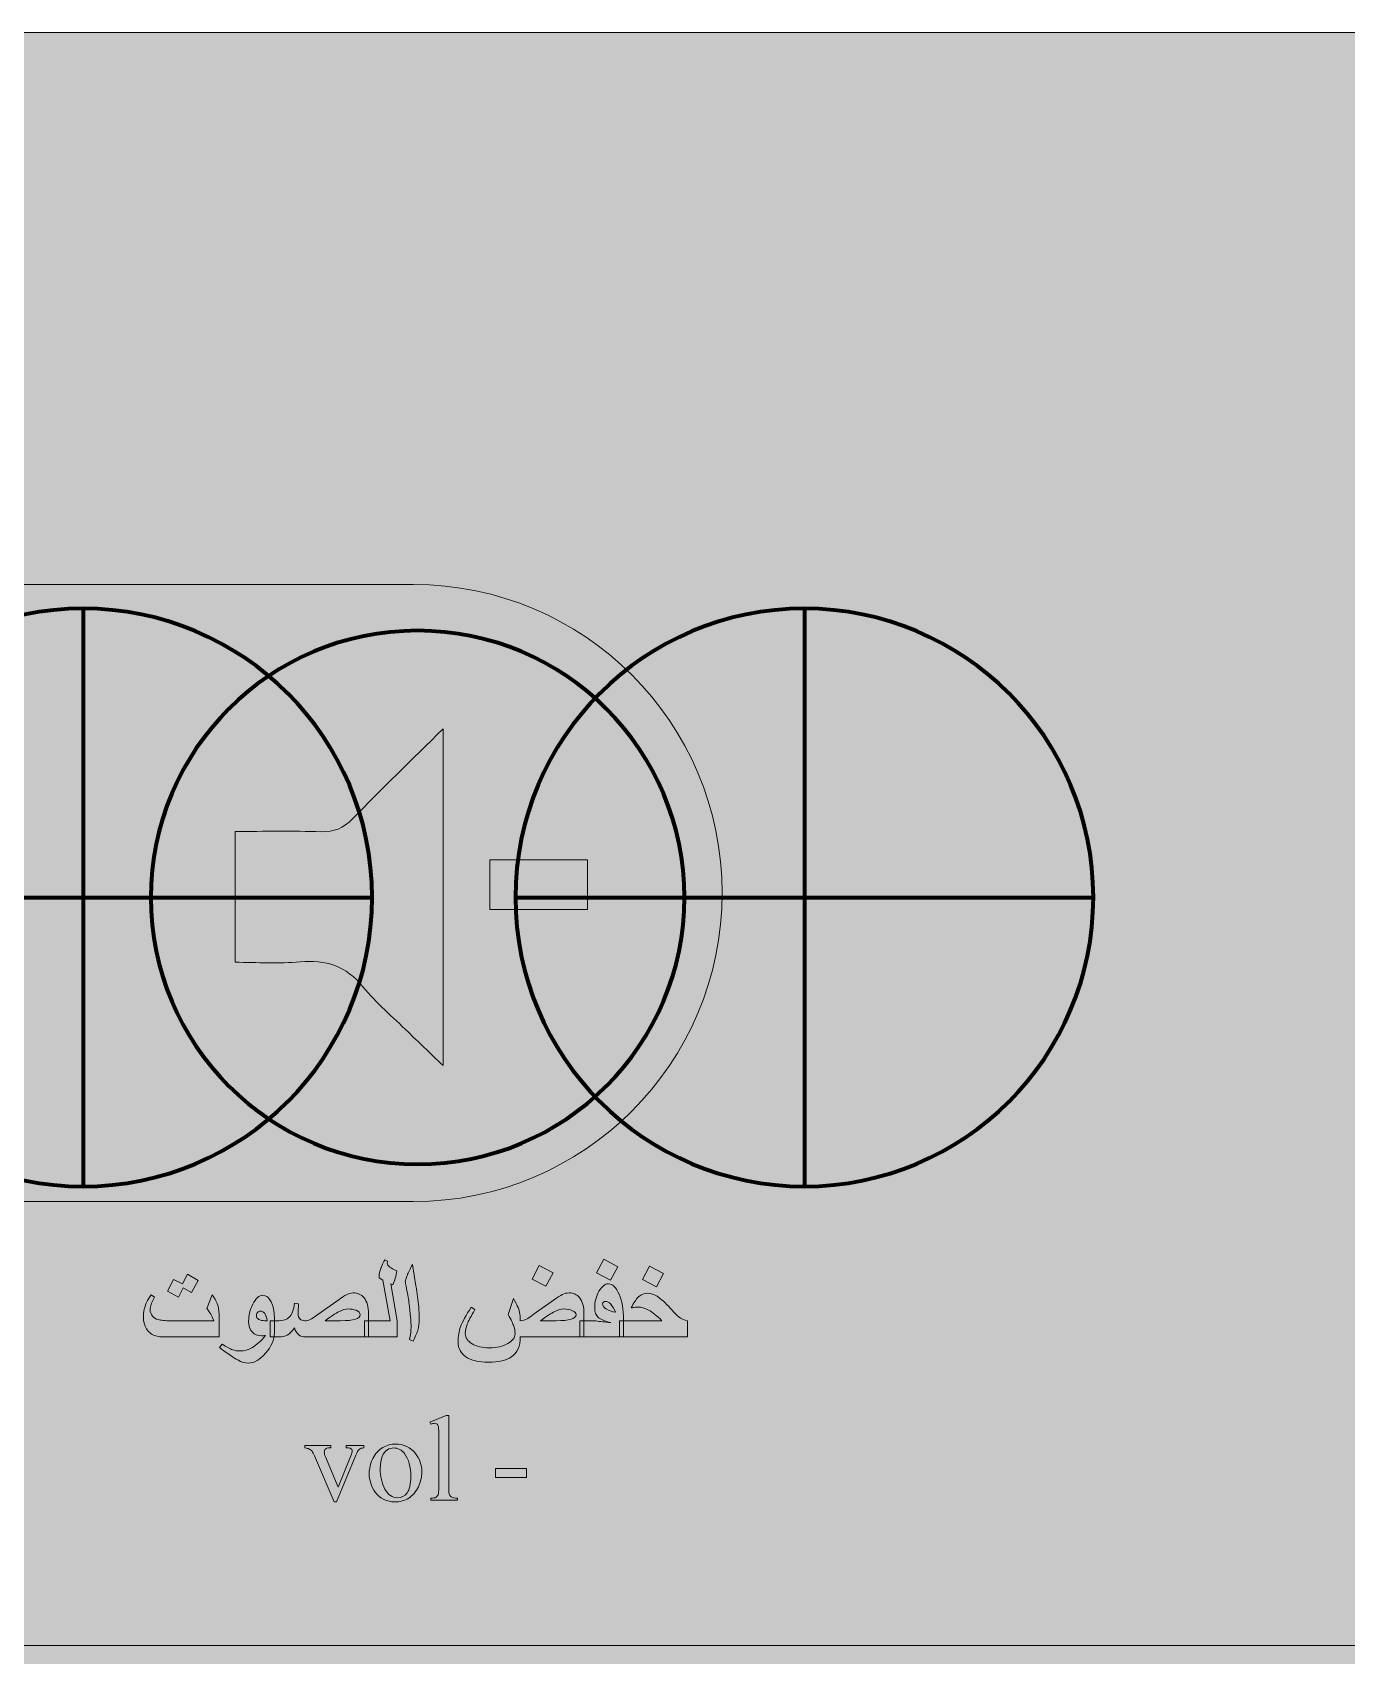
# Model space of a CAD drawing. Header units: inches. Extents: x -1481 to -429, y -1676 to -696.
# Drawn here: x -784.9 to -739.3, y -752 to -695.7 of the extents above; entities that cross this region are included whole.
import ezdxf

# ---------------------------------------------------------------- set-up
doc = ezdxf.new("R2010")
doc.units = ezdxf.units.IN
doc.header["$MEASUREMENT"] = 0
doc.layers.add('Layer 1', color=7, linetype='Continuous')

# ---------------------------------------------------------------- blocks, each defined once
blk = doc.blocks.new('block 233')
at = {"layer": 'Layer 1', "true_color": 0x009344}
h = blk.add_hatch(color=114, dxfattribs=at)
h.dxf.hatch_style = 2
h.paths.add_polyline_path([(-693.785, -985.727), (-933.785, -985.727), (-933.785, -695.727), (-693.785, -695.727)])
at = {"layer": 'Layer 1', "true_color": 0x008345}
h = blk.add_hatch(color=116, dxfattribs=at)
h.dxf.hatch_style = 2
h.paths.add_polyline_path([(-693.785, -751.646), (-933.785, -751.646), (-933.785, -695.727), (-693.785, -695.727)])
at = {"layer": 'Layer 1', "lineweight": 0}
for points in [[(-693.785, -985.727), (-933.785, -985.727), (-933.785, -695.727), (-693.785, -695.727), (-693.785, -985.727)], [(-693.785, -751.646), (-933.785, -751.646), (-933.785, -695.727), (-693.785, -695.727), (-693.785, -751.646)]]:
    blk.add_lwpolyline(points, dxfattribs=at)
blk = doc.blocks.new('block 235')
at = {"layer": 'Layer 1', "color": 109, "lineweight": 120, "true_color": 0x166634}
for points in [[(-758.127, -715.699), (-758.127, -735.734)], [(-768.144, -725.716), (-748.109, -725.716)]]:
    blk.add_lwpolyline(points, dxfattribs=at)
blk.add_open_spline([(-748.109, -725.716), (-748.109, -731.249), (-752.594, -735.734), (-758.127, -735.734), (-763.659, -735.734), (-768.144, -731.249), (-768.144, -725.716), (-768.144, -720.184), (-763.659, -715.699), (-758.127, -715.699), (-752.594, -715.699), (-748.109, -720.184), (-748.109, -725.716)], degree=3, knots=[0, 0, 0, 0, 1, 1, 1, 2, 2, 2, 3, 3, 3, 4, 4, 4, 4], dxfattribs=at)
blk = doc.blocks.new('block 236')
at = {"layer": 'Layer 1', "color": 109, "lineweight": 120, "true_color": 0x166634}
for points in [[(-783.127, -715.699), (-783.127, -735.734)], [(-793.144, -725.716), (-773.109, -725.716)]]:
    blk.add_lwpolyline(points, dxfattribs=at)
blk.add_open_spline([(-773.109, -725.716), (-773.109, -731.249), (-777.594, -735.734), (-783.127, -735.734), (-788.659, -735.734), (-793.144, -731.249), (-793.144, -725.716), (-793.144, -720.184), (-788.659, -715.699), (-783.127, -715.699), (-777.594, -715.699), (-773.109, -720.184), (-773.109, -725.716)], degree=3, knots=[0, 0, 0, 0, 1, 1, 1, 2, 2, 2, 3, 3, 3, 4, 4, 4, 4], dxfattribs=at)
blk = doc.blocks.new('block 234')
at = {"layer": 'Layer 1'}
for name in ['block 236', 'block 235']:
    blk.add_blockref(name, (0, 0), dxfattribs=at)
blk = doc.blocks.new('block 251')
at = {"layer": 'Layer 1', "lineweight": 0}
for points in [[(-764.595, -738.517), (-764.843, -738.98), (-765.327, -738.727), (-765.076, -738.26), (-764.595, -738.517)], [(-779.137, -738.992), (-779.364, -739.414), (-779.657, -739.248), (-779.823, -739.575), (-780.207, -739.364), (-779.992, -738.963), (-779.686, -739.116), (-779.513, -738.781), (-779.137, -738.992)], [(-766.836, -738.734), (-767.084, -739.197), (-767.567, -738.944), (-767.317, -738.477), (-766.836, -738.734)], [(-763.007, -738.752), (-763.255, -739.215), (-763.739, -738.963), (-763.489, -738.496), (-763.007, -738.752)]]:
    blk.add_lwpolyline(points, dxfattribs=at)
for points, knots in [([(-772.239, -740.954), (-772.239, -740.954), (-773.376, -740.954), (-773.376, -740.954), (-773.376, -740.954), (-773.376, -740.391), (-773.376, -740.391), (-773.376, -740.391), (-772.487, -740.391), (-772.487, -740.391), (-772.487, -740.391), (-772.737, -738.988), (-772.737, -738.988), (-772.737, -738.988), (-772.869, -738.901), (-772.869, -738.901), (-772.869, -738.82), (-772.857, -738.738), (-772.832, -738.655), (-772.8, -738.55), (-772.747, -738.426), (-772.671, -738.281), (-772.671, -738.281), (-772.576, -738.33), (-772.576, -738.33), (-772.576, -738.339), (-772.579, -738.361), (-772.584, -738.397), (-772.584, -738.442), (-772.555, -738.486), (-772.497, -738.529), (-772.446, -738.567), (-772.365, -738.61), (-772.253, -738.657), (-772.266, -738.745), (-772.284, -738.831), (-772.308, -738.915), (-772.332, -739), (-772.359, -739.075), (-772.39, -739.141), (-772.39, -739.141), (-772.464, -739.112), (-772.464, -739.112), (-772.464, -739.112), (-772.239, -740.391), (-772.239, -740.391), (-772.239, -740.391), (-772.239, -740.954), (-772.239, -740.954)], [0, 0, 0, 0, 1, 1, 1, 2, 2, 2, 3, 3, 3, 4, 4, 4, 5, 5, 5, 6, 6, 6, 7, 7, 7, 8, 8, 8, 9, 9, 9, 10, 10, 10, 11, 11, 11, 12, 12, 12, 13, 13, 13, 14, 14, 14, 15, 15, 15, 16, 16, 16, 16]), ([(-771.474, -740.352), (-771.474, -740.475), (-771.488, -740.587), (-771.517, -740.688), (-771.546, -740.789), (-771.602, -740.925), (-771.685, -741.096), (-771.685, -741.096), (-771.809, -741.047), (-771.809, -741.047), (-771.776, -740.87), (-771.759, -740.727), (-771.759, -740.617), (-771.759, -740.533), (-771.766, -740.409), (-771.78, -740.247), (-771.794, -740.084), (-771.811, -739.923), (-771.832, -739.764), (-771.852, -739.605), (-771.886, -739.415), (-771.933, -739.195), (-771.949, -739.117), (-771.958, -739.064), (-771.958, -739.035), (-771.958, -738.993), (-771.936, -738.92), (-771.894, -738.817), (-771.851, -738.715), (-771.791, -738.59), (-771.714, -738.444), (-771.714, -738.444), (-771.59, -739.176), (-771.59, -739.176), (-771.544, -739.454), (-771.513, -739.695), (-771.495, -739.899), (-771.481, -740.056), (-771.474, -740.207), (-771.474, -740.352)], [0, 0, 0, 0, 1, 1, 1, 2, 2, 2, 3, 3, 3, 4, 4, 4, 5, 5, 5, 6, 6, 6, 7, 7, 7, 8, 8, 8, 9, 9, 9, 10, 10, 10, 11, 11, 11, 12, 12, 12, 13, 13, 13, 13]), ([(-764.392, -740.954), (-764.392, -740.954), (-765.909, -740.954), (-765.909, -740.954), (-765.909, -740.954), (-765.909, -740.391), (-765.909, -740.391), (-765.909, -740.391), (-765.537, -740.391), (-765.537, -740.391), (-765.474, -740.391), (-765.414, -740.394), (-765.358, -740.4), (-765.206, -740.416), (-765.033, -740.435), (-764.839, -740.455), (-765.044, -740.41), (-765.188, -740.35), (-765.27, -740.275), (-765.352, -740.199), (-765.393, -740.09), (-765.393, -739.947), (-765.393, -739.733), (-765.343, -739.541), (-765.245, -739.369), (-765.146, -739.198), (-765.036, -739.112), (-764.913, -739.112), (-764.774, -739.112), (-764.652, -739.232), (-764.548, -739.473), (-764.444, -739.713), (-764.392, -740.003), (-764.392, -740.344), (-764.392, -740.344), (-764.392, -740.954), (-764.392, -740.954)], [0, 0, 0, 0, 1, 1, 1, 2, 2, 2, 3, 3, 3, 4, 4, 4, 5, 5, 5, 6, 6, 6, 7, 7, 7, 8, 8, 8, 9, 9, 9, 10, 10, 10, 11, 11, 11, 12, 12, 12, 12]), ([(-778.407, -740.954), (-778.407, -740.954), (-780.141, -740.954), (-780.141, -740.954), (-780.308, -740.954), (-780.419, -740.951), (-780.473, -740.945), (-780.527, -740.94), (-780.586, -740.925), (-780.65, -740.902), (-780.763, -740.863), (-780.856, -740.785), (-780.929, -740.666), (-781.002, -740.548), (-781.038, -740.415), (-781.038, -740.269), (-781.038, -740.213), (-781.036, -740.162), (-781.03, -740.117), (-781.025, -740.073), (-781.013, -740.02), (-780.997, -739.959), (-780.974, -739.87), (-780.947, -739.795), (-780.918, -739.734), (-780.889, -739.673), (-780.838, -739.591), (-780.765, -739.488), (-780.765, -739.488), (-780.65, -739.571), (-780.65, -739.571), (-780.709, -739.68), (-780.749, -739.766), (-780.771, -739.829), (-780.792, -739.892), (-780.803, -739.955), (-780.803, -740.017), (-780.803, -740.096), (-780.777, -740.166), (-780.727, -740.229), (-780.677, -740.292), (-780.611, -740.333), (-780.53, -740.352), (-780.482, -740.364), (-780.419, -740.374), (-780.341, -740.381), (-780.263, -740.388), (-780.181, -740.391), (-780.096, -740.391), (-780.096, -740.391), (-778.601, -740.391), (-778.601, -740.391), (-778.64, -740.287), (-778.672, -740.212), (-778.696, -740.168), (-778.725, -740.116), (-778.772, -740.049), (-778.837, -739.968), (-778.837, -739.968), (-778.651, -739.488), (-778.651, -739.488), (-778.547, -739.635), (-778.48, -739.771), (-778.448, -739.893), (-778.421, -740.001), (-778.407, -740.159), (-778.407, -740.369), (-778.407, -740.369), (-778.407, -740.954), (-778.407, -740.954)], [0, 0, 0, 0, 1, 1, 1, 2, 2, 2, 3, 3, 3, 4, 4, 4, 5, 5, 5, 6, 6, 6, 7, 7, 7, 8, 8, 8, 9, 9, 9, 10, 10, 10, 11, 11, 11, 12, 12, 12, 13, 13, 13, 14, 14, 14, 15, 15, 15, 16, 16, 16, 17, 17, 17, 18, 18, 18, 19, 19, 19, 20, 20, 20, 21, 21, 21, 22, 22, 22, 23, 23, 23, 23]), ([(-776.497, -740.811), (-776.497, -741.048), (-776.598, -741.282), (-776.799, -741.514), (-777, -741.745), (-777.198, -741.861), (-777.394, -741.861), (-777.508, -741.861), (-777.633, -741.824), (-777.769, -741.751), (-777.905, -741.678), (-778.113, -741.534), (-778.395, -741.319), (-778.395, -741.319), (-778.308, -741.2), (-778.308, -741.2), (-778.159, -741.299), (-778.037, -741.365), (-777.942, -741.398), (-777.863, -741.426), (-777.774, -741.439), (-777.675, -741.439), (-777.542, -741.439), (-777.409, -741.402), (-777.278, -741.328), (-777.124, -741.24), (-776.964, -741.098), (-776.799, -740.902), (-776.857, -740.91), (-776.905, -740.914), (-776.943, -740.914), (-777.08, -740.914), (-777.188, -740.87), (-777.269, -740.781), (-777.35, -740.692), (-777.39, -740.571), (-777.39, -740.418), (-777.39, -740.211), (-777.342, -740.012), (-777.247, -739.821), (-777.144, -739.613), (-777.026, -739.509), (-776.894, -739.509), (-776.784, -739.509), (-776.69, -739.584), (-776.613, -739.734), (-776.536, -739.884), (-776.497, -740.065), (-776.497, -740.278), (-776.497, -740.278), (-776.497, -740.811), (-776.497, -740.811)], [0, 0, 0, 0, 1, 1, 1, 2, 2, 2, 3, 3, 3, 4, 4, 4, 5, 5, 5, 6, 6, 6, 7, 7, 7, 8, 8, 8, 9, 9, 9, 10, 10, 10, 11, 11, 11, 12, 12, 12, 13, 13, 13, 14, 14, 14, 15, 15, 15, 16, 16, 16, 17, 17, 17, 17]), ([(-773.231, -740.954), (-773.231, -740.954), (-775.42, -740.954), (-775.42, -740.954), (-775.518, -740.954), (-775.596, -740.929), (-775.655, -740.88), (-775.713, -740.831), (-775.763, -740.752), (-775.804, -740.641), (-775.893, -740.764), (-775.977, -740.847), (-776.057, -740.892), (-776.13, -740.932), (-776.226, -740.951), (-776.346, -740.951), (-776.346, -740.951), (-776.642, -740.954), (-776.642, -740.954), (-776.642, -740.954), (-776.642, -740.391), (-776.642, -740.391), (-776.642, -740.391), (-776.346, -740.389), (-776.346, -740.389), (-776.186, -740.389), (-776.065, -740.349), (-775.982, -740.269), (-775.886, -740.176), (-775.824, -740.014), (-775.796, -739.786), (-775.796, -739.786), (-775.656, -739.806), (-775.656, -739.806), (-775.66, -739.856), (-775.663, -739.896), (-775.664, -739.926), (-775.669, -740.017), (-775.672, -740.09), (-775.672, -740.145), (-775.672, -740.224), (-775.652, -740.285), (-775.61, -740.327), (-775.569, -740.37), (-775.514, -740.391), (-775.447, -740.391), (-775.379, -740.391), (-775.317, -740.378), (-775.26, -740.35), (-775.203, -740.322), (-775.113, -740.265), (-774.99, -740.178), (-774.99, -740.178), (-774.25, -739.649), (-774.25, -739.649), (-774.163, -739.587), (-774.098, -739.543), (-774.054, -739.517), (-773.953, -739.456), (-773.856, -739.426), (-773.762, -739.426), (-773.608, -739.426), (-773.485, -739.48), (-773.392, -739.589), (-773.285, -739.716), (-773.231, -739.907), (-773.231, -740.162), (-773.231, -740.162), (-773.231, -740.954), (-773.231, -740.954)], [0, 0, 0, 0, 1, 1, 1, 2, 2, 2, 3, 3, 3, 4, 4, 4, 5, 5, 5, 6, 6, 6, 7, 7, 7, 8, 8, 8, 9, 9, 9, 10, 10, 10, 11, 11, 11, 12, 12, 12, 13, 13, 13, 14, 14, 14, 15, 15, 15, 16, 16, 16, 17, 17, 17, 18, 18, 18, 19, 19, 19, 20, 20, 20, 21, 21, 21, 22, 22, 22, 23, 23, 23, 23]), ([(-765.765, -740.954), (-765.765, -740.954), (-767.974, -740.954), (-767.974, -740.954), (-767.974, -741.275), (-768.076, -741.505), (-768.28, -741.646), (-768.457, -741.767), (-768.725, -741.828), (-769.084, -741.828), (-769.419, -741.828), (-769.677, -741.767), (-769.859, -741.645), (-770.04, -741.523), (-770.13, -741.35), (-770.13, -741.125), (-770.13, -740.934), (-770.101, -740.759), (-770.044, -740.6), (-769.98, -740.425), (-769.856, -740.198), (-769.672, -739.918), (-769.672, -739.918), (-769.548, -740.005), (-769.548, -740.005), (-769.684, -740.238), (-769.773, -740.406), (-769.815, -740.511), (-769.857, -740.616), (-769.878, -740.724), (-769.878, -740.836), (-769.878, -740.98), (-769.801, -741.099), (-769.646, -741.19), (-769.491, -741.282), (-769.287, -741.328), (-769.035, -741.328), (-768.787, -741.328), (-768.578, -741.28), (-768.409, -741.185), (-768.239, -741.09), (-768.154, -740.974), (-768.154, -740.836), (-768.154, -740.75), (-768.169, -740.666), (-768.199, -740.581), (-768.228, -740.497), (-768.292, -740.363), (-768.39, -740.178), (-768.39, -740.178), (-768.208, -739.62), (-768.208, -739.62), (-768.132, -739.766), (-768.09, -739.85), (-768.08, -739.872), (-768.04, -739.957), (-768.012, -740.035), (-767.996, -740.108), (-767.98, -740.181), (-767.972, -740.276), (-767.972, -740.391), (-767.883, -740.391), (-767.802, -740.369), (-767.729, -740.323), (-767.72, -740.318), (-767.652, -740.269), (-767.524, -740.178), (-767.524, -740.178), (-766.784, -739.649), (-766.784, -739.649), (-766.668, -739.568), (-766.581, -739.513), (-766.523, -739.484), (-766.443, -739.445), (-766.363, -739.426), (-766.282, -739.426), (-766.127, -739.426), (-766.006, -739.48), (-765.918, -739.589), (-765.816, -739.715), (-765.765, -739.906), (-765.765, -740.162), (-765.765, -740.162), (-765.765, -740.954), (-765.765, -740.954)], [0, 0, 0, 0, 1, 1, 1, 2, 2, 2, 3, 3, 3, 4, 4, 4, 5, 5, 5, 6, 6, 6, 7, 7, 7, 8, 8, 8, 9, 9, 9, 10, 10, 10, 11, 11, 11, 12, 12, 12, 13, 13, 13, 14, 14, 14, 15, 15, 15, 16, 16, 16, 17, 17, 17, 18, 18, 18, 19, 19, 19, 20, 20, 20, 21, 21, 21, 22, 22, 22, 23, 23, 23, 24, 24, 24, 25, 25, 25, 26, 26, 26, 27, 27, 27, 28, 28, 28, 28]), ([(-764.673, -740.096), (-764.723, -739.977), (-764.778, -739.885), (-764.839, -739.819), (-764.899, -739.753), (-764.96, -739.72), (-765.021, -739.72), (-765.048, -739.72), (-765.072, -739.728), (-765.093, -739.746), (-765.114, -739.764), (-765.124, -739.786), (-765.124, -739.81), (-765.124, -739.87), (-765.08, -739.927), (-764.991, -739.983), (-764.902, -740.039), (-764.796, -740.076), (-764.673, -740.096)], [0, 0, 0, 0, 1, 1, 1, 2, 2, 2, 3, 3, 3, 4, 4, 4, 5, 5, 5, 6, 6, 6, 6]), ([(-762.176, -740.954), (-762.176, -740.954), (-764.537, -740.954), (-764.537, -740.954), (-764.537, -740.954), (-764.537, -740.391), (-764.537, -740.391), (-764.537, -740.391), (-763.067, -740.391), (-763.067, -740.391), (-763.234, -740.219), (-763.388, -740.095), (-763.53, -740.019), (-763.656, -739.952), (-763.778, -739.918), (-763.898, -739.918), (-763.934, -739.918), (-763.967, -739.92), (-763.996, -739.923), (-764.026, -739.927), (-764.069, -739.935), (-764.126, -739.947), (-764.05, -739.773), (-763.965, -739.645), (-763.872, -739.562), (-763.779, -739.48), (-763.674, -739.438), (-763.555, -739.438), (-763.464, -739.438), (-763.377, -739.46), (-763.293, -739.505), (-763.209, -739.549), (-763.114, -739.62), (-763.009, -739.717), (-762.927, -739.795), (-762.81, -739.915), (-762.658, -740.079), (-762.555, -740.195), (-762.476, -740.27), (-762.421, -740.305), (-762.367, -740.339), (-762.285, -740.368), (-762.176, -740.391), (-762.176, -740.391), (-762.176, -740.954), (-762.176, -740.954)], [0, 0, 0, 0, 1, 1, 1, 2, 2, 2, 3, 3, 3, 4, 4, 4, 5, 5, 5, 6, 6, 6, 7, 7, 7, 8, 8, 8, 9, 9, 9, 10, 10, 10, 11, 11, 11, 12, 12, 12, 13, 13, 13, 14, 14, 14, 15, 15, 15, 15]), ([(-776.745, -740.391), (-776.784, -740.169), (-776.862, -740.059), (-776.981, -740.059), (-777.023, -740.059), (-777.057, -740.075), (-777.083, -740.109), (-777.108, -740.143), (-777.121, -740.18), (-777.121, -740.22), (-777.121, -740.269), (-777.094, -740.31), (-777.04, -740.343), (-776.985, -740.375), (-776.913, -740.391), (-776.824, -740.391), (-776.824, -740.391), (-776.745, -740.391), (-776.745, -740.391)], [0, 0, 0, 0, 1, 1, 1, 2, 2, 2, 3, 3, 3, 4, 4, 4, 5, 5, 5, 6, 6, 6, 6]), ([(-773.52, -740.18), (-773.52, -740.118), (-773.569, -740.068), (-773.667, -740.03), (-773.748, -739.998), (-773.839, -739.982), (-773.94, -739.982), (-774.031, -739.982), (-774.133, -740.011), (-774.247, -740.07), (-774.361, -740.128), (-774.526, -740.236), (-774.742, -740.391), (-774.742, -740.391), (-774.2, -740.391), (-774.2, -740.391), (-773.747, -740.391), (-773.52, -740.321), (-773.52, -740.18)], [0, 0, 0, 0, 1, 1, 1, 2, 2, 2, 3, 3, 3, 4, 4, 4, 5, 5, 5, 6, 6, 6, 6]), ([(-766.038, -740.18), (-766.038, -740.128), (-766.08, -740.082), (-766.166, -740.042), (-766.251, -740.002), (-766.354, -739.982), (-766.474, -739.982), (-766.565, -739.982), (-766.667, -740.011), (-766.781, -740.07), (-766.894, -740.128), (-767.059, -740.236), (-767.276, -740.391), (-767.276, -740.391), (-766.734, -740.391), (-766.734, -740.391), (-766.27, -740.391), (-766.038, -740.321), (-766.038, -740.18)], [0, 0, 0, 0, 1, 1, 1, 2, 2, 2, 3, 3, 3, 4, 4, 4, 5, 5, 5, 6, 6, 6, 6])]:
    blk.add_open_spline(points, degree=3, knots=knots, dxfattribs=at)
blk = doc.blocks.new('block 253')
at = {"layer": 'Layer 1', "lineweight": 0}
blk.add_lwpolyline([(-768.832, -745.51), (-767.763, -745.51), (-767.763, -745.822), (-768.832, -745.822), (-768.832, -745.51)], dxfattribs=at)
for points, knots in [([(-770.454, -743.676), (-770.454, -743.676), (-770.454, -746.188), (-770.454, -746.188), (-770.454, -746.306), (-770.446, -746.385), (-770.429, -746.423), (-770.411, -746.462), (-770.385, -746.491), (-770.349, -746.511), (-770.313, -746.531), (-770.246, -746.541), (-770.149, -746.541), (-770.149, -746.541), (-770.149, -746.616), (-770.149, -746.616), (-770.149, -746.616), (-771.077, -746.616), (-771.077, -746.616), (-771.077, -746.616), (-771.077, -746.541), (-771.077, -746.541), (-770.99, -746.541), (-770.931, -746.532), (-770.899, -746.514), (-770.867, -746.496), (-770.842, -746.467), (-770.824, -746.425), (-770.807, -746.384), (-770.798, -746.305), (-770.798, -746.188), (-770.798, -746.188), (-770.798, -744.468), (-770.798, -744.468), (-770.798, -744.254), (-770.802, -744.123), (-770.812, -744.074), (-770.822, -744.025), (-770.837, -743.992), (-770.859, -743.974), (-770.88, -743.956), (-770.907, -743.947), (-770.94, -743.947), (-770.976, -743.947), (-771.021, -743.958), (-771.077, -743.98), (-771.077, -743.98), (-771.112, -743.908), (-771.112, -743.908), (-771.112, -743.908), (-770.547, -743.676), (-770.547, -743.676), (-770.547, -743.676), (-770.454, -743.676), (-770.454, -743.676)], [0, 0, 0, 0, 1, 1, 1, 2, 2, 2, 3, 3, 3, 4, 4, 4, 5, 5, 5, 6, 6, 6, 7, 7, 7, 8, 8, 8, 9, 9, 9, 10, 10, 10, 11, 11, 11, 12, 12, 12, 13, 13, 13, 14, 14, 14, 15, 15, 15, 16, 16, 16, 17, 17, 17, 18, 18, 18, 18]), ([(-775.436, -744.722), (-775.436, -744.722), (-774.545, -744.722), (-774.545, -744.722), (-774.545, -744.722), (-774.545, -744.799), (-774.545, -744.799), (-774.545, -744.799), (-774.603, -744.799), (-774.603, -744.799), (-774.657, -744.799), (-774.698, -744.812), (-774.726, -744.838), (-774.754, -744.864), (-774.768, -744.899), (-774.768, -744.943), (-774.768, -744.992), (-774.754, -745.049), (-774.725, -745.115), (-774.725, -745.115), (-774.285, -746.161), (-774.285, -746.161), (-774.285, -746.161), (-773.842, -745.076), (-773.842, -745.076), (-773.811, -744.998), (-773.795, -744.94), (-773.795, -744.9), (-773.795, -744.881), (-773.8, -744.865), (-773.811, -744.852), (-773.826, -744.832), (-773.846, -744.818), (-773.869, -744.81), (-773.893, -744.802), (-773.94, -744.799), (-774.012, -744.799), (-774.012, -744.799), (-774.012, -744.722), (-774.012, -744.722), (-774.012, -744.722), (-773.394, -744.722), (-773.394, -744.722), (-773.394, -744.722), (-773.394, -744.799), (-773.394, -744.799), (-773.465, -744.804), (-773.515, -744.819), (-773.543, -744.842), (-773.591, -744.883), (-773.634, -744.952), (-773.673, -745.049), (-773.673, -745.049), (-774.345, -746.673), (-774.345, -746.673), (-774.345, -746.673), (-774.429, -746.673), (-774.429, -746.673), (-774.429, -746.673), (-775.105, -745.076), (-775.105, -745.076), (-775.136, -745.001), (-775.165, -744.948), (-775.192, -744.915), (-775.22, -744.883), (-775.255, -744.856), (-775.298, -744.834), (-775.321, -744.821), (-775.367, -744.81), (-775.436, -744.799), (-775.436, -744.799), (-775.436, -744.722), (-775.436, -744.722)], [0, 0, 0, 0, 1, 1, 1, 2, 2, 2, 3, 3, 3, 4, 4, 4, 5, 5, 5, 6, 6, 6, 7, 7, 7, 8, 8, 8, 9, 9, 9, 10, 10, 10, 11, 11, 11, 12, 12, 12, 13, 13, 13, 14, 14, 14, 15, 15, 15, 16, 16, 16, 17, 17, 17, 18, 18, 18, 19, 19, 19, 20, 20, 20, 21, 21, 21, 22, 22, 22, 23, 23, 23, 24, 24, 24, 24]), ([(-772.296, -744.666), (-772.01, -744.666), (-771.779, -744.775), (-771.606, -744.993), (-771.458, -745.179), (-771.385, -745.393), (-771.385, -745.634), (-771.385, -745.803), (-771.425, -745.975), (-771.507, -746.148), (-771.588, -746.322), (-771.7, -746.453), (-771.842, -746.541), (-771.985, -746.629), (-772.144, -746.673), (-772.319, -746.673), (-772.604, -746.673), (-772.831, -746.56), (-772.999, -746.332), (-773.141, -746.141), (-773.212, -745.926), (-773.212, -745.687), (-773.212, -745.514), (-773.169, -745.341), (-773.083, -745.17), (-772.997, -744.998), (-772.883, -744.871), (-772.743, -744.789), (-772.602, -744.707), (-772.453, -744.666), (-772.296, -744.666)], [0, 0, 0, 0, 1, 1, 1, 2, 2, 2, 3, 3, 3, 4, 4, 4, 5, 5, 5, 6, 6, 6, 7, 7, 7, 8, 8, 8, 9, 9, 9, 10, 10, 10, 10]), ([(-772.36, -744.801), (-772.433, -744.801), (-772.507, -744.822), (-772.58, -744.866), (-772.654, -744.909), (-772.714, -744.985), (-772.759, -745.094), (-772.805, -745.203), (-772.827, -745.343), (-772.827, -745.514), (-772.827, -745.789), (-772.773, -746.027), (-772.663, -746.227), (-772.554, -746.427), (-772.409, -746.527), (-772.23, -746.527), (-772.096, -746.527), (-771.986, -746.472), (-771.899, -746.361), (-771.812, -746.251), (-771.769, -746.062), (-771.769, -745.793), (-771.769, -745.457), (-771.841, -745.192), (-771.986, -744.999), (-772.084, -744.867), (-772.209, -744.801), (-772.36, -744.801)], [0, 0, 0, 0, 1, 1, 1, 2, 2, 2, 3, 3, 3, 4, 4, 4, 5, 5, 5, 6, 6, 6, 7, 7, 7, 8, 8, 8, 9, 9, 9, 9])]:
    blk.add_open_spline(points, degree=3, knots=knots, dxfattribs=at)
blk = doc.blocks.new('block 290')
at = {"layer": 'Layer 1', "true_color": 0x38b449}
h = blk.add_hatch(color=95, dxfattribs=at)
h.dxf.hatch_style = 2
h.paths.add_polyline_path([(-769.024, -726.13), (-769.024, -724.408), (-765.641, -724.408), (-765.641, -726.13)])
at = {"layer": 'Layer 1', "lineweight": 0}
blk.add_lwpolyline([(-769.024, -726.13), (-769.024, -724.408), (-765.641, -724.408), (-765.641, -726.13), (-769.024, -726.13)], dxfattribs=at)
blk = doc.blocks.new('block 289')
at = {"layer": 'Layer 1', "true_color": 0x38b449}
h = blk.add_hatch(color=95, dxfattribs=at)
h.dxf.hatch_style = 2
edge = h.paths.add_edge_path()
edge.add_spline(control_points=[(-770.646, -719.865), (-770.646, -723.78), (-770.646, -727.566), (-770.646, -731.545), (-771.13, -731.082), (-771.501, -730.733), (-771.864, -730.378), (-772.393, -729.861), (-772.967, -729.38), (-773.43, -728.81), (-774.015, -728.091), (-774.712, -727.866), (-775.608, -727.95), (-776.337, -728.018), (-777.078, -727.964), (-777.861, -727.964), (-777.861, -726.423), (-777.861, -724.961), (-777.861, -723.427), (-776.853, -723.427), (-775.865, -723.407), (-774.878, -723.436), (-774.43, -723.449), (-774.108, -723.322), (-773.791, -722.994), (-772.785, -721.956), (-771.744, -720.952), (-770.646, -719.865)], knot_values=[0, 0, 0, 0, 1, 1, 1, 2, 2, 2, 3, 3, 3, 4, 4, 4, 5, 5, 5, 6, 6, 6, 7, 7, 7, 8, 8, 8, 9, 9, 9, 9], degree=3, periodic=1)
at = {"layer": 'Layer 1', "color": 109, "lineweight": 106, "true_color": 0x166634}
blk.add_open_spline([(-762.282, -725.716), (-762.282, -730.825), (-766.424, -734.967), (-771.532, -734.967), (-776.641, -734.967), (-780.783, -730.825), (-780.783, -725.716), (-780.783, -720.608), (-776.641, -716.466), (-771.532, -716.466), (-766.424, -716.466), (-762.282, -720.608), (-762.282, -725.716)], degree=3, knots=[0, 0, 0, 0, 1, 1, 1, 2, 2, 2, 3, 3, 3, 4, 4, 4, 4], dxfattribs=at)
at = {"layer": 'Layer 1', "lineweight": 0}
blk.add_open_spline([(-770.646, -719.865), (-770.646, -723.78), (-770.646, -727.566), (-770.646, -731.545), (-771.13, -731.082), (-771.501, -730.733), (-771.864, -730.378), (-772.393, -729.861), (-772.967, -729.38), (-773.43, -728.81), (-774.015, -728.091), (-774.712, -727.866), (-775.608, -727.95), (-776.337, -728.018), (-777.078, -727.964), (-777.861, -727.964), (-777.861, -726.423), (-777.861, -724.961), (-777.861, -723.427), (-776.853, -723.427), (-775.865, -723.407), (-774.878, -723.436), (-774.43, -723.449), (-774.108, -723.322), (-773.791, -722.994), (-772.785, -721.956), (-771.744, -720.952), (-770.646, -719.865)], degree=3, knots=[0, 0, 0, 0, 1, 1, 1, 2, 2, 2, 3, 3, 3, 4, 4, 4, 5, 5, 5, 6, 6, 6, 7, 7, 7, 8, 8, 8, 9, 9, 9, 9], dxfattribs=at)
at = {"layer": 'Layer 1'}
blk.add_blockref('block 290', (0, 0), dxfattribs=at)

msp = doc.modelspace()

# ---------------------------------------------------------------- hatches: boundary and pattern name
at = {"layer": 'Layer 1', "true_color": 0x005f32}
h = msp.add_hatch(color=128, dxfattribs=at)
h.dxf.hatch_style = 2
edge = h.paths.add_edge_path()
edge.add_spline(control_points=[(-771.672, -736.259), (-771.672, -736.259), (-796.635, -736.259), (-796.635, -736.259), (-802.543, -736.259), (-807.331, -731.47), (-807.331, -725.563), (-807.331, -725.563), (-807.331, -725.563), (-807.331, -725.563), (-807.331, -719.656), (-802.543, -714.867), (-796.635, -714.867), (-796.635, -714.867), (-771.672, -714.867), (-771.672, -714.867), (-765.765, -714.867), (-760.977, -719.656), (-760.977, -725.563), (-760.977, -725.563), (-760.977, -725.563), (-760.977, -725.563), (-760.977, -731.47), (-765.765, -736.259), (-771.672, -736.259)], knot_values=[0, 0, 0, 0, 1, 1, 1, 2, 2, 2, 3, 3, 3, 4, 4, 4, 5, 5, 5, 6, 6, 6, 7, 7, 7, 8, 8, 8, 8], degree=3, periodic=1)

# ---------------------------------------------------------------- linework, layer by layer
at = {"layer": 'Layer 1', "lineweight": 0}
msp.add_open_spline([(-771.672, -736.259), (-771.672, -736.259), (-796.635, -736.259), (-796.635, -736.259), (-802.543, -736.259), (-807.331, -731.47), (-807.331, -725.563), (-807.331, -725.563), (-807.331, -725.563), (-807.331, -725.563), (-807.331, -719.656), (-802.543, -714.867), (-796.635, -714.867), (-796.635, -714.867), (-771.672, -714.867), (-771.672, -714.867), (-765.765, -714.867), (-760.977, -719.656), (-760.977, -725.563), (-760.977, -725.563), (-760.977, -725.563), (-760.977, -725.563), (-760.977, -731.47), (-765.765, -736.259), (-771.672, -736.259)], degree=3, knots=[0, 0, 0, 0, 1, 1, 1, 2, 2, 2, 3, 3, 3, 4, 4, 4, 5, 5, 5, 6, 6, 6, 7, 7, 7, 8, 8, 8, 8], dxfattribs=at)

# ---------------------------------------------------------------- block references
at = {"layer": 'Layer 1'}
for name in ['block 233', 'block 234', 'block 289', 'block 251', 'block 253']:
    msp.add_blockref(name, (0, 0), dxfattribs=at)

doc.saveas('drawing.dxf')
